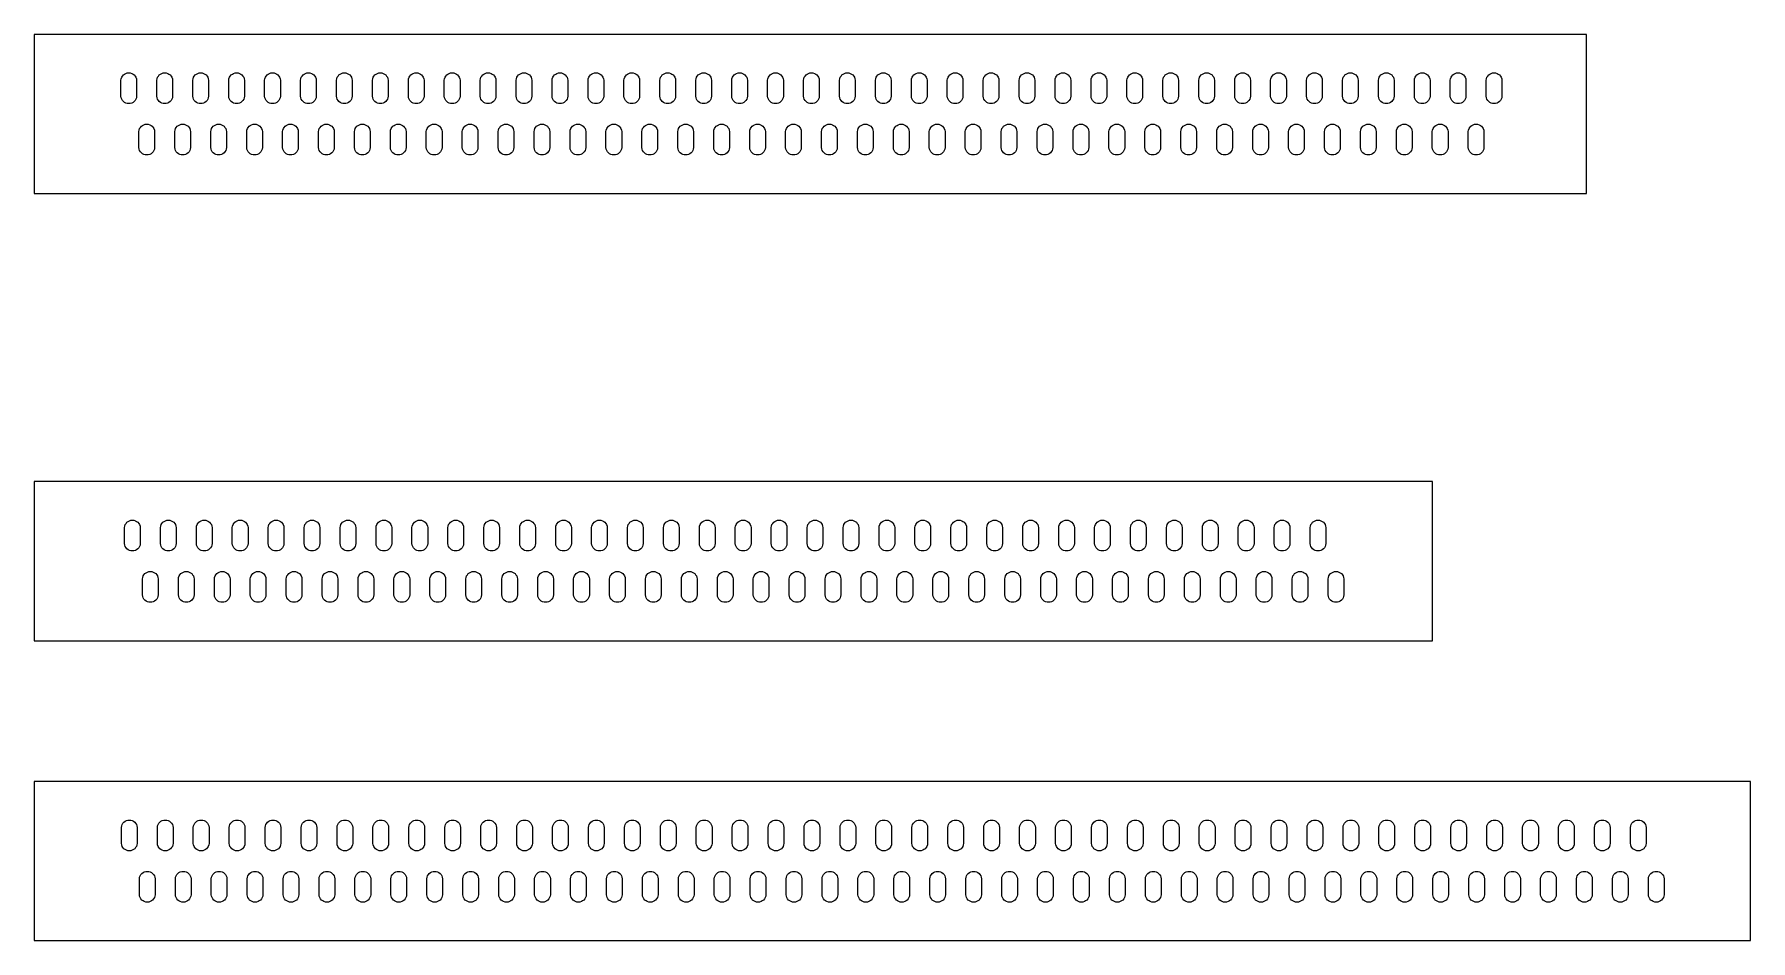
# Model space of a CAD drawing. Header units: inches. Extents: x 13 to 1685, y -764 to 119.
import ezdxf

# ---------------------------------------------------------------- set-up
doc = ezdxf.new("R2010")
doc.units = ezdxf.units.IN
doc.header["$MEASUREMENT"] = 0

msp = doc.modelspace()

# ---------------------------------------------------------------- linework, layer by layer
for points in [[(13.1, 118.9), (13.1, -36.1), (1525.1, -36.1), (1525.1, 118.9)], [(13.1, -316.8), (13.1, -471.8), (1375.1, -471.8), (1375.1, -316.8)], [(13.1, -608.9), (13.1, -763.9), (1685.1, -763.9), (1685.1, -608.9)]]:
    msp.add_lwpolyline(points, close=True)
at = {"linetype": 'ByBlock', "lineweight": 9}
for points in [[(112.8, 58.6, -0.941396), (97.5, 58.6), (97.5, 74.2, -0.94142), (112.8, 74.2)], [(147.8, 58.6, -0.941396), (132.5, 58.6), (132.5, 74.2, -0.94142), (147.8, 74.2)], [(182.8, 58.6, -0.941396), (167.5, 58.6), (167.5, 74.2, -0.94142), (182.8, 74.2)], [(217.8, 58.6, -0.941396), (202.5, 58.6), (202.5, 74.2, -0.94142), (217.8, 74.2)], [(252.8, 58.6, -0.941396), (237.5, 58.6), (237.5, 74.2, -0.94142), (252.8, 74.2)], [(287.8, 58.6, -0.941396), (272.5, 58.6), (272.5, 74.2, -0.94142), (287.8, 74.2)], [(322.8, 58.6, -0.941396), (307.5, 58.6), (307.5, 74.2, -0.94142), (322.8, 74.2)], [(357.8, 58.6, -0.941396), (342.5, 58.6), (342.5, 74.2, -0.94142), (357.8, 74.2)], [(392.8, 58.6, -0.941396), (377.5, 58.6), (377.5, 74.2, -0.94142), (392.8, 74.2)], [(427.8, 58.6, -0.941396), (412.5, 58.6), (412.5, 74.2, -0.94142), (427.8, 74.2)], [(462.8, 58.6, -0.941396), (447.5, 58.6), (447.5, 74.2, -0.94142), (462.8, 74.2)], [(497.8, 58.6, -0.941396), (482.5, 58.6), (482.5, 74.2, -0.94142), (497.8, 74.2)], [(532.8, 58.6, -0.941396), (517.5, 58.6), (517.5, 74.2, -0.94142), (532.8, 74.2)], [(567.8, 58.6, -0.941396), (552.5, 58.6), (552.5, 74.2, -0.94142), (567.8, 74.2)], [(602.8, 58.6, -0.941396), (587.5, 58.6), (587.5, 74.2, -0.94142), (602.8, 74.2)], [(637.8, 58.6, -0.941396), (622.5, 58.6), (622.5, 74.2, -0.94142), (637.8, 74.2)], [(672.8, 58.6, -0.941396), (657.5, 58.6), (657.5, 74.2, -0.94142), (672.8, 74.2)], [(707.8, 58.6, -0.941396), (692.5, 58.6), (692.5, 74.2, -0.94142), (707.8, 74.2)], [(742.8, 58.6, -0.941396), (727.5, 58.6), (727.5, 74.2, -0.94142), (742.8, 74.2)], [(777.8, 58.6, -0.941396), (762.5, 58.6), (762.5, 74.2, -0.94142), (777.8, 74.2)], [(812.8, 58.6, -0.941396), (797.5, 58.6), (797.5, 74.2, -0.94142), (812.8, 74.2)], [(847.8, 58.6, -0.941396), (832.5, 58.6), (832.5, 74.2, -0.94142), (847.8, 74.2)], [(882.8, 58.6, -0.941396), (867.5, 58.6), (867.5, 74.2, -0.94142), (882.8, 74.2)], [(917.8, 58.6, -0.941396), (902.5, 58.6), (902.5, 74.2, -0.94142), (917.8, 74.2)], [(952.8, 58.6, -0.941396), (937.5, 58.6), (937.5, 74.2, -0.94142), (952.8, 74.2)], [(987.8, 58.6, -0.941396), (972.5, 58.6), (972.5, 74.2, -0.94142), (987.8, 74.2)], [(1022.8, 58.6, -0.941396), (1007.5, 58.6), (1007.5, 74.2, -0.94142), (1022.8, 74.2)], [(1057.8, 58.6, -0.941396), (1042.5, 58.6), (1042.5, 74.2, -0.94142), (1057.8, 74.2)], [(1092.8, 58.6, -0.941396), (1077.5, 58.6), (1077.5, 74.2, -0.94142), (1092.8, 74.2)], [(1127.8, 58.6, -0.941396), (1112.5, 58.6), (1112.5, 74.2, -0.94142), (1127.8, 74.2)], [(1162.8, 58.6, -0.941396), (1147.5, 58.6), (1147.5, 74.2, -0.94142), (1162.8, 74.2)], [(1197.8, 58.6, -0.941396), (1182.5, 58.6), (1182.5, 74.2, -0.94142), (1197.8, 74.2)], [(1232.8, 58.6, -0.941396), (1217.5, 58.6), (1217.5, 74.2, -0.94142), (1232.8, 74.2)], [(1267.8, 58.6, -0.941396), (1252.5, 58.6), (1252.5, 74.2, -0.94142), (1267.8, 74.2)], [(1302.8, 58.6, -0.941396), (1287.5, 58.6), (1287.5, 74.2, -0.94142), (1302.8, 74.2)], [(1337.8, 58.6, -0.941396), (1322.5, 58.6), (1322.5, 74.2, -0.94142), (1337.8, 74.2)], [(1372.8, 58.6, -0.941396), (1357.5, 58.6), (1357.5, 74.2, -0.94142), (1372.8, 74.2)], [(1407.8, 58.6, -0.941396), (1392.5, 58.6), (1392.5, 74.2, -0.94142), (1407.8, 74.2)], [(1442.8, 58.6, -0.941396), (1427.5, 58.6), (1427.5, 74.2, -0.94142), (1442.8, 74.2)], [(130.3, 8.6, -0.941396), (115, 8.6), (115, 24.2, -0.94142), (130.3, 24.2)], [(165.3, 8.6, -0.941396), (150, 8.6), (150, 24.2, -0.94142), (165.3, 24.2)], [(200.3, 8.6, -0.941396), (185, 8.6), (185, 24.2, -0.94142), (200.3, 24.2)], [(235.3, 8.6, -0.941396), (220, 8.6), (220, 24.2, -0.94142), (235.3, 24.2)], [(270.3, 8.6, -0.941396), (255, 8.6), (255, 24.2, -0.94142), (270.3, 24.2)], [(305.3, 8.6, -0.941396), (290, 8.6), (290, 24.2, -0.94142), (305.3, 24.2)], [(340.3, 8.6, -0.941396), (325, 8.6), (325, 24.2, -0.94142), (340.3, 24.2)], [(375.3, 8.6, -0.941396), (360, 8.6), (360, 24.2, -0.94142), (375.3, 24.2)], [(410.3, 8.6, -0.941396), (395, 8.6), (395, 24.2, -0.94142), (410.3, 24.2)], [(445.3, 8.6, -0.941396), (430, 8.6), (430, 24.2, -0.94142), (445.3, 24.2)], [(480.3, 8.6, -0.941396), (465, 8.6), (465, 24.2, -0.94142), (480.3, 24.2)], [(515.3, 8.6, -0.941396), (500, 8.6), (500, 24.2, -0.94142), (515.3, 24.2)], [(550.3, 8.6, -0.941396), (535, 8.6), (535, 24.2, -0.94142), (550.3, 24.2)], [(585.3, 8.6, -0.941396), (570, 8.6), (570, 24.2, -0.94142), (585.3, 24.2)], [(620.3, 8.6, -0.941396), (605, 8.6), (605, 24.2, -0.94142), (620.3, 24.2)], [(655.3, 8.6, -0.941396), (640, 8.6), (640, 24.2, -0.94142), (655.3, 24.2)], [(690.3, 8.6, -0.941396), (675, 8.6), (675, 24.2, -0.94142), (690.3, 24.2)], [(725.3, 8.6, -0.941396), (710, 8.6), (710, 24.2, -0.94142), (725.3, 24.2)], [(760.3, 8.6, -0.941396), (745, 8.6), (745, 24.2, -0.94142), (760.3, 24.2)], [(795.3, 8.6, -0.941396), (780, 8.6), (780, 24.2, -0.94142), (795.3, 24.2)], [(830.3, 8.6, -0.941396), (815, 8.6), (815, 24.2, -0.94142), (830.3, 24.2)], [(865.3, 8.6, -0.941396), (850, 8.6), (850, 24.2, -0.94142), (865.3, 24.2)], [(900.3, 8.6, -0.941396), (885, 8.6), (885, 24.2, -0.94142), (900.3, 24.2)], [(935.3, 8.6, -0.941396), (920, 8.6), (920, 24.2, -0.94142), (935.3, 24.2)], [(970.3, 8.6, -0.941396), (955, 8.6), (955, 24.2, -0.94142), (970.3, 24.2)], [(1005.3, 8.6, -0.941396), (990, 8.6), (990, 24.2, -0.94142), (1005.3, 24.2)], [(1040.3, 8.6, -0.941396), (1025, 8.6), (1025, 24.2, -0.94142), (1040.3, 24.2)], [(1075.3, 8.6, -0.941396), (1060, 8.6), (1060, 24.2, -0.94142), (1075.3, 24.2)], [(1110.3, 8.6, -0.941396), (1095, 8.6), (1095, 24.2, -0.94142), (1110.3, 24.2)], [(1145.3, 8.6, -0.941396), (1130, 8.6), (1130, 24.2, -0.94142), (1145.3, 24.2)], [(1180.3, 8.6, -0.941396), (1165, 8.6), (1165, 24.2, -0.94142), (1180.3, 24.2)], [(1215.3, 8.6, -0.941396), (1200, 8.6), (1200, 24.2, -0.94142), (1215.3, 24.2)], [(1250.3, 8.6, -0.941396), (1235, 8.6), (1235, 24.2, -0.94142), (1250.3, 24.2)], [(1285.3, 8.6, -0.941396), (1270, 8.6), (1270, 24.2, -0.94142), (1285.3, 24.2)], [(1320.3, 8.6, -0.941396), (1305, 8.6), (1305, 24.2, -0.94142), (1320.3, 24.2)], [(1355.3, 8.6, -0.941396), (1340, 8.6), (1340, 24.2, -0.94142), (1355.3, 24.2)], [(1390.3, 8.6, -0.941396), (1375, 8.6), (1375, 24.2, -0.94142), (1390.3, 24.2)], [(1425.3, 8.6, -0.941396), (1410, 8.6), (1410, 24.2, -0.94142), (1425.3, 24.2)], [(116.3, -377.1, -0.941396), (101, -377.1), (101, -361.5, -0.94142), (116.3, -361.5)], [(151.3, -377.1, -0.941396), (136, -377.1), (136, -361.5, -0.94142), (151.3, -361.5)], [(186.3, -377.1, -0.941396), (171, -377.1), (171, -361.5, -0.94142), (186.3, -361.5)], [(221.3, -377.1, -0.941396), (206, -377.1), (206, -361.5, -0.94142), (221.3, -361.5)], [(256.3, -377.1, -0.941396), (241, -377.1), (241, -361.5, -0.94142), (256.3, -361.5)], [(291.3, -377.1, -0.941396), (276, -377.1), (276, -361.5, -0.94142), (291.3, -361.5)], [(326.3, -377.1, -0.941396), (311, -377.1), (311, -361.5, -0.94142), (326.3, -361.5)], [(361.3, -377.1, -0.941396), (346, -377.1), (346, -361.5, -0.94142), (361.3, -361.5)], [(396.3, -377.1, -0.941396), (381, -377.1), (381, -361.5, -0.94142), (396.3, -361.5)], [(431.3, -377.1, -0.941396), (416, -377.1), (416, -361.5, -0.94142), (431.3, -361.5)], [(466.3, -377.1, -0.941396), (451, -377.1), (451, -361.5, -0.94142), (466.3, -361.5)], [(501.3, -377.1, -0.941396), (486, -377.1), (486, -361.5, -0.94142), (501.3, -361.5)], [(536.3, -377.1, -0.941396), (521, -377.1), (521, -361.5, -0.94142), (536.3, -361.5)], [(571.3, -377.1, -0.941396), (556, -377.1), (556, -361.5, -0.94142), (571.3, -361.5)], [(606.3, -377.1, -0.941396), (591, -377.1), (591, -361.5, -0.94142), (606.3, -361.5)], [(641.3, -377.1, -0.941396), (626, -377.1), (626, -361.5, -0.94142), (641.3, -361.5)], [(676.3, -377.1, -0.941396), (661, -377.1), (661, -361.5, -0.94142), (676.3, -361.5)], [(711.3, -377.1, -0.941396), (696, -377.1), (696, -361.5, -0.94142), (711.3, -361.5)], [(746.3, -377.1, -0.941396), (731, -377.1), (731, -361.5, -0.94142), (746.3, -361.5)], [(781.3, -377.1, -0.941396), (766, -377.1), (766, -361.5, -0.94142), (781.3, -361.5)], [(816.3, -377.1, -0.941396), (801, -377.1), (801, -361.5, -0.94142), (816.3, -361.5)], [(851.3, -377.1, -0.941396), (836, -377.1), (836, -361.5, -0.94142), (851.3, -361.5)], [(886.3, -377.1, -0.941396), (871, -377.1), (871, -361.5, -0.94142), (886.3, -361.5)], [(921.3, -377.1, -0.941396), (906, -377.1), (906, -361.5, -0.94142), (921.3, -361.5)], [(956.3, -377.1, -0.941396), (941, -377.1), (941, -361.5, -0.94142), (956.3, -361.5)], [(991.3, -377.1, -0.941396), (976, -377.1), (976, -361.5, -0.94142), (991.3, -361.5)], [(1026.3, -377.1, -0.941396), (1011, -377.1), (1011, -361.5, -0.94142), (1026.3, -361.5)], [(1061.3, -377.1, -0.941396), (1046, -377.1), (1046, -361.5, -0.94142), (1061.3, -361.5)], [(1096.3, -377.1, -0.941396), (1081, -377.1), (1081, -361.5, -0.94142), (1096.3, -361.5)], [(1131.3, -377.1, -0.941396), (1116, -377.1), (1116, -361.5, -0.94142), (1131.3, -361.5)], [(1166.3, -377.1, -0.941396), (1151, -377.1), (1151, -361.5, -0.94142), (1166.3, -361.5)], [(1201.3, -377.1, -0.941396), (1186, -377.1), (1186, -361.5, -0.94142), (1201.3, -361.5)], [(1236.3, -377.1, -0.941396), (1221, -377.1), (1221, -361.5, -0.94142), (1236.3, -361.5)], [(1271.3, -377.1, -0.941396), (1256, -377.1), (1256, -361.5, -0.94142), (1271.3, -361.5)], [(133.8, -427.1, -0.941396), (118.5, -427.1), (118.5, -411.5, -0.94142), (133.8, -411.5)], [(168.8, -427.1, -0.941396), (153.5, -427.1), (153.5, -411.5, -0.94142), (168.8, -411.5)], [(203.8, -427.1, -0.941396), (188.5, -427.1), (188.5, -411.5, -0.94142), (203.8, -411.5)], [(238.8, -427.1, -0.941396), (223.5, -427.1), (223.5, -411.5, -0.94142), (238.8, -411.5)], [(273.8, -427.1, -0.941396), (258.5, -427.1), (258.5, -411.5, -0.94142), (273.8, -411.5)], [(308.8, -427.1, -0.941396), (293.5, -427.1), (293.5, -411.5, -0.94142), (308.8, -411.5)], [(343.8, -427.1, -0.941396), (328.5, -427.1), (328.5, -411.5, -0.94142), (343.8, -411.5)], [(378.8, -427.1, -0.941396), (363.5, -427.1), (363.5, -411.5, -0.94142), (378.8, -411.5)], [(413.8, -427.1, -0.941396), (398.5, -427.1), (398.5, -411.5, -0.94142), (413.8, -411.5)], [(448.8, -427.1, -0.941396), (433.5, -427.1), (433.5, -411.5, -0.94142), (448.8, -411.5)], [(483.8, -427.1, -0.941396), (468.5, -427.1), (468.5, -411.5, -0.94142), (483.8, -411.5)], [(518.8, -427.1, -0.941396), (503.5, -427.1), (503.5, -411.5, -0.94142), (518.8, -411.5)], [(553.8, -427.1, -0.941396), (538.5, -427.1), (538.5, -411.5, -0.94142), (553.8, -411.5)], [(588.8, -427.1, -0.941396), (573.5, -427.1), (573.5, -411.5, -0.94142), (588.8, -411.5)], [(623.8, -427.1, -0.941396), (608.5, -427.1), (608.5, -411.5, -0.94142), (623.8, -411.5)], [(658.8, -427.1, -0.941396), (643.5, -427.1), (643.5, -411.5, -0.94142), (658.8, -411.5)], [(693.8, -427.1, -0.941396), (678.5, -427.1), (678.5, -411.5, -0.94142), (693.8, -411.5)], [(728.8, -427.1, -0.941396), (713.5, -427.1), (713.5, -411.5, -0.94142), (728.8, -411.5)], [(763.8, -427.1, -0.941396), (748.5, -427.1), (748.5, -411.5, -0.94142), (763.8, -411.5)], [(798.8, -427.1, -0.941396), (783.5, -427.1), (783.5, -411.5, -0.94142), (798.8, -411.5)], [(833.8, -427.1, -0.941396), (818.5, -427.1), (818.5, -411.5, -0.94142), (833.8, -411.5)], [(868.8, -427.1, -0.941396), (853.5, -427.1), (853.5, -411.5, -0.94142), (868.8, -411.5)], [(903.8, -427.1, -0.941396), (888.5, -427.1), (888.5, -411.5, -0.94142), (903.8, -411.5)], [(938.8, -427.1, -0.941396), (923.5, -427.1), (923.5, -411.5, -0.94142), (938.8, -411.5)], [(973.8, -427.1, -0.941396), (958.5, -427.1), (958.5, -411.5, -0.94142), (973.8, -411.5)], [(1008.8, -427.1, -0.941396), (993.5, -427.1), (993.5, -411.5, -0.94142), (1008.8, -411.5)], [(1043.8, -427.1, -0.941396), (1028.5, -427.1), (1028.5, -411.5, -0.94142), (1043.8, -411.5)], [(1078.8, -427.1, -0.941396), (1063.5, -427.1), (1063.5, -411.5, -0.94142), (1078.8, -411.5)], [(1113.8, -427.1, -0.941396), (1098.5, -427.1), (1098.5, -411.5, -0.94142), (1113.8, -411.5)], [(1148.8, -427.1, -0.941396), (1133.5, -427.1), (1133.5, -411.5, -0.94142), (1148.8, -411.5)], [(1183.8, -427.1, -0.941396), (1168.5, -427.1), (1168.5, -411.5, -0.94142), (1183.8, -411.5)], [(1218.8, -427.1, -0.941396), (1203.5, -427.1), (1203.5, -411.5, -0.94142), (1218.8, -411.5)], [(1253.8, -427.1, -0.941396), (1238.5, -427.1), (1238.5, -411.5, -0.94142), (1253.8, -411.5)], [(1288.8, -427.1, -0.941396), (1273.5, -427.1), (1273.5, -411.5, -0.94142), (1288.8, -411.5)], [(113.3, -669.2, -0.941396), (98, -669.2), (98, -653.6, -0.94142), (113.3, -653.6)], [(148.3, -669.2, -0.941396), (133, -669.2), (133, -653.6, -0.94142), (148.3, -653.6)], [(183.3, -669.2, -0.941396), (168, -669.2), (168, -653.6, -0.94142), (183.3, -653.6)], [(218.3, -669.2, -0.941396), (203, -669.2), (203, -653.6, -0.94142), (218.3, -653.6)], [(253.3, -669.2, -0.941396), (238, -669.2), (238, -653.6, -0.94142), (253.3, -653.6)], [(288.3, -669.2, -0.941396), (273, -669.2), (273, -653.6, -0.94142), (288.3, -653.6)], [(323.3, -669.2, -0.941396), (308, -669.2), (308, -653.6, -0.94142), (323.3, -653.6)], [(358.3, -669.2, -0.941396), (343, -669.2), (343, -653.6, -0.94142), (358.3, -653.6)], [(393.3, -669.2, -0.941396), (378, -669.2), (378, -653.6, -0.94142), (393.3, -653.6)], [(428.3, -669.2, -0.941396), (413, -669.2), (413, -653.6, -0.94142), (428.3, -653.6)], [(463.3, -669.2, -0.941396), (448, -669.2), (448, -653.6, -0.94142), (463.3, -653.6)], [(498.3, -669.2, -0.941396), (483, -669.2), (483, -653.6, -0.94142), (498.3, -653.6)], [(533.3, -669.2, -0.941396), (518, -669.2), (518, -653.6, -0.94142), (533.3, -653.6)], [(568.3, -669.2, -0.941396), (553, -669.2), (553, -653.6, -0.94142), (568.3, -653.6)], [(603.3, -669.2, -0.941396), (588, -669.2), (588, -653.6, -0.94142), (603.3, -653.6)], [(638.3, -669.2, -0.941396), (623, -669.2), (623, -653.6, -0.94142), (638.3, -653.6)], [(673.3, -669.2, -0.941396), (658, -669.2), (658, -653.6, -0.94142), (673.3, -653.6)], [(708.3, -669.2, -0.941396), (693, -669.2), (693, -653.6, -0.94142), (708.3, -653.6)], [(743.3, -669.2, -0.941396), (728, -669.2), (728, -653.6, -0.94142), (743.3, -653.6)], [(778.3, -669.2, -0.941396), (763, -669.2), (763, -653.6, -0.94142), (778.3, -653.6)], [(813.3, -669.2, -0.941396), (798, -669.2), (798, -653.6, -0.94142), (813.3, -653.6)], [(848.3, -669.2, -0.941396), (833, -669.2), (833, -653.6, -0.94142), (848.3, -653.6)], [(883.3, -669.2, -0.941396), (868, -669.2), (868, -653.6, -0.94142), (883.3, -653.6)], [(918.3, -669.2, -0.941396), (903, -669.2), (903, -653.6, -0.94142), (918.3, -653.6)], [(953.3, -669.2, -0.941396), (938, -669.2), (938, -653.6, -0.94142), (953.3, -653.6)], [(988.3, -669.2, -0.941396), (973, -669.2), (973, -653.6, -0.94142), (988.3, -653.6)], [(1023.3, -669.2, -0.941396), (1008, -669.2), (1008, -653.6, -0.94142), (1023.3, -653.6)], [(1058.3, -669.2, -0.941396), (1043, -669.2), (1043, -653.6, -0.94142), (1058.3, -653.6)], [(1093.3, -669.2, -0.941396), (1078, -669.2), (1078, -653.6, -0.94142), (1093.3, -653.6)], [(1128.3, -669.2, -0.941396), (1113, -669.2), (1113, -653.6, -0.94142), (1128.3, -653.6)], [(1163.3, -669.2, -0.941396), (1148, -669.2), (1148, -653.6, -0.94142), (1163.3, -653.6)], [(1198.3, -669.2, -0.941396), (1183, -669.2), (1183, -653.6, -0.94142), (1198.3, -653.6)], [(1233.3, -669.2, -0.941396), (1218, -669.2), (1218, -653.6, -0.94142), (1233.3, -653.6)], [(1268.3, -669.2, -0.941396), (1253, -669.2), (1253, -653.6, -0.94142), (1268.3, -653.6)], [(1303.3, -669.2, -0.941396), (1288, -669.2), (1288, -653.6, -0.94142), (1303.3, -653.6)], [(1338.3, -669.2, -0.941396), (1323, -669.2), (1323, -653.6, -0.94142), (1338.3, -653.6)], [(1373.3, -669.2, -0.941396), (1358, -669.2), (1358, -653.6, -0.94142), (1373.3, -653.6)], [(1408.3, -669.2, -0.941396), (1393, -669.2), (1393, -653.6, -0.94142), (1408.3, -653.6)], [(1443.3, -669.2, -0.941396), (1428, -669.2), (1428, -653.6, -0.94142), (1443.3, -653.6)], [(1478.3, -669.2, -0.941396), (1463, -669.2), (1463, -653.6, -0.94142), (1478.3, -653.6)], [(1513.3, -669.2, -0.941396), (1498, -669.2), (1498, -653.6, -0.94142), (1513.3, -653.6)], [(1548.3, -669.2, -0.941396), (1533, -669.2), (1533, -653.6, -0.94142), (1548.3, -653.6)], [(1583.3, -669.2, -0.941396), (1568, -669.2), (1568, -653.6, -0.94142), (1583.3, -653.6)], [(130.8, -719.2, -0.941396), (115.5, -719.2), (115.5, -703.6, -0.94142), (130.8, -703.6)], [(165.8, -719.2, -0.941396), (150.5, -719.2), (150.5, -703.6, -0.94142), (165.8, -703.6)], [(200.8, -719.2, -0.941396), (185.5, -719.2), (185.5, -703.6, -0.94142), (200.8, -703.6)], [(235.8, -719.2, -0.941396), (220.5, -719.2), (220.5, -703.6, -0.94142), (235.8, -703.6)], [(270.8, -719.2, -0.941396), (255.5, -719.2), (255.5, -703.6, -0.94142), (270.8, -703.6)], [(305.8, -719.2, -0.941396), (290.5, -719.2), (290.5, -703.6, -0.94142), (305.8, -703.6)], [(340.8, -719.2, -0.941396), (325.5, -719.2), (325.5, -703.6, -0.94142), (340.8, -703.6)], [(375.8, -719.2, -0.941396), (360.5, -719.2), (360.5, -703.6, -0.94142), (375.8, -703.6)], [(410.8, -719.2, -0.941396), (395.5, -719.2), (395.5, -703.6, -0.94142), (410.8, -703.6)], [(445.8, -719.2, -0.941396), (430.5, -719.2), (430.5, -703.6, -0.94142), (445.8, -703.6)], [(480.8, -719.2, -0.941396), (465.5, -719.2), (465.5, -703.6, -0.94142), (480.8, -703.6)], [(515.8, -719.2, -0.941396), (500.5, -719.2), (500.5, -703.6, -0.94142), (515.8, -703.6)], [(550.8, -719.2, -0.941396), (535.5, -719.2), (535.5, -703.6, -0.94142), (550.8, -703.6)], [(585.8, -719.2, -0.941396), (570.5, -719.2), (570.5, -703.6, -0.94142), (585.8, -703.6)], [(620.8, -719.2, -0.941396), (605.5, -719.2), (605.5, -703.6, -0.94142), (620.8, -703.6)], [(655.8, -719.2, -0.941396), (640.5, -719.2), (640.5, -703.6, -0.94142), (655.8, -703.6)], [(690.8, -719.2, -0.941396), (675.5, -719.2), (675.5, -703.6, -0.94142), (690.8, -703.6)], [(725.8, -719.2, -0.941396), (710.5, -719.2), (710.5, -703.6, -0.94142), (725.8, -703.6)], [(760.8, -719.2, -0.941396), (745.5, -719.2), (745.5, -703.6, -0.94142), (760.8, -703.6)], [(795.8, -719.2, -0.941396), (780.5, -719.2), (780.5, -703.6, -0.94142), (795.8, -703.6)], [(830.8, -719.2, -0.941396), (815.5, -719.2), (815.5, -703.6, -0.94142), (830.8, -703.6)], [(865.8, -719.2, -0.941396), (850.5, -719.2), (850.5, -703.6, -0.94142), (865.8, -703.6)], [(900.8, -719.2, -0.941396), (885.5, -719.2), (885.5, -703.6, -0.94142), (900.8, -703.6)], [(935.8, -719.2, -0.941396), (920.5, -719.2), (920.5, -703.6, -0.94142), (935.8, -703.6)], [(970.8, -719.2, -0.941396), (955.5, -719.2), (955.5, -703.6, -0.94142), (970.8, -703.6)], [(1005.8, -719.2, -0.941396), (990.5, -719.2), (990.5, -703.6, -0.94142), (1005.8, -703.6)], [(1040.8, -719.2, -0.941396), (1025.5, -719.2), (1025.5, -703.6, -0.94142), (1040.8, -703.6)], [(1075.8, -719.2, -0.941396), (1060.5, -719.2), (1060.5, -703.6, -0.94142), (1075.8, -703.6)], [(1110.8, -719.2, -0.941396), (1095.5, -719.2), (1095.5, -703.6, -0.94142), (1110.8, -703.6)], [(1145.8, -719.2, -0.941396), (1130.5, -719.2), (1130.5, -703.6, -0.94142), (1145.8, -703.6)], [(1180.8, -719.2, -0.941396), (1165.5, -719.2), (1165.5, -703.6, -0.94142), (1180.8, -703.6)], [(1215.8, -719.2, -0.941396), (1200.5, -719.2), (1200.5, -703.6, -0.94142), (1215.8, -703.6)], [(1250.8, -719.2, -0.941396), (1235.5, -719.2), (1235.5, -703.6, -0.94142), (1250.8, -703.6)], [(1285.8, -719.2, -0.941396), (1270.5, -719.2), (1270.5, -703.6, -0.94142), (1285.8, -703.6)], [(1320.8, -719.2, -0.941396), (1305.5, -719.2), (1305.5, -703.6, -0.94142), (1320.8, -703.6)], [(1355.8, -719.2, -0.941396), (1340.5, -719.2), (1340.5, -703.6, -0.94142), (1355.8, -703.6)], [(1390.8, -719.2, -0.941396), (1375.5, -719.2), (1375.5, -703.6, -0.94142), (1390.8, -703.6)], [(1425.8, -719.2, -0.941396), (1410.5, -719.2), (1410.5, -703.6, -0.94142), (1425.8, -703.6)], [(1460.8, -719.2, -0.941396), (1445.5, -719.2), (1445.5, -703.6, -0.94142), (1460.8, -703.6)], [(1495.8, -719.2, -0.941396), (1480.5, -719.2), (1480.5, -703.6, -0.94142), (1495.8, -703.6)], [(1530.8, -719.2, -0.941396), (1515.5, -719.2), (1515.5, -703.6, -0.94142), (1530.8, -703.6)], [(1565.8, -719.2, -0.941396), (1550.5, -719.2), (1550.5, -703.6, -0.94142), (1565.8, -703.6)], [(1600.8, -719.2, -0.941396), (1585.5, -719.2), (1585.5, -703.6, -0.94142), (1600.8, -703.6)]]:
    msp.add_lwpolyline(points, format="xyb", close=True, dxfattribs=at)

doc.saveas('drawing.dxf')
